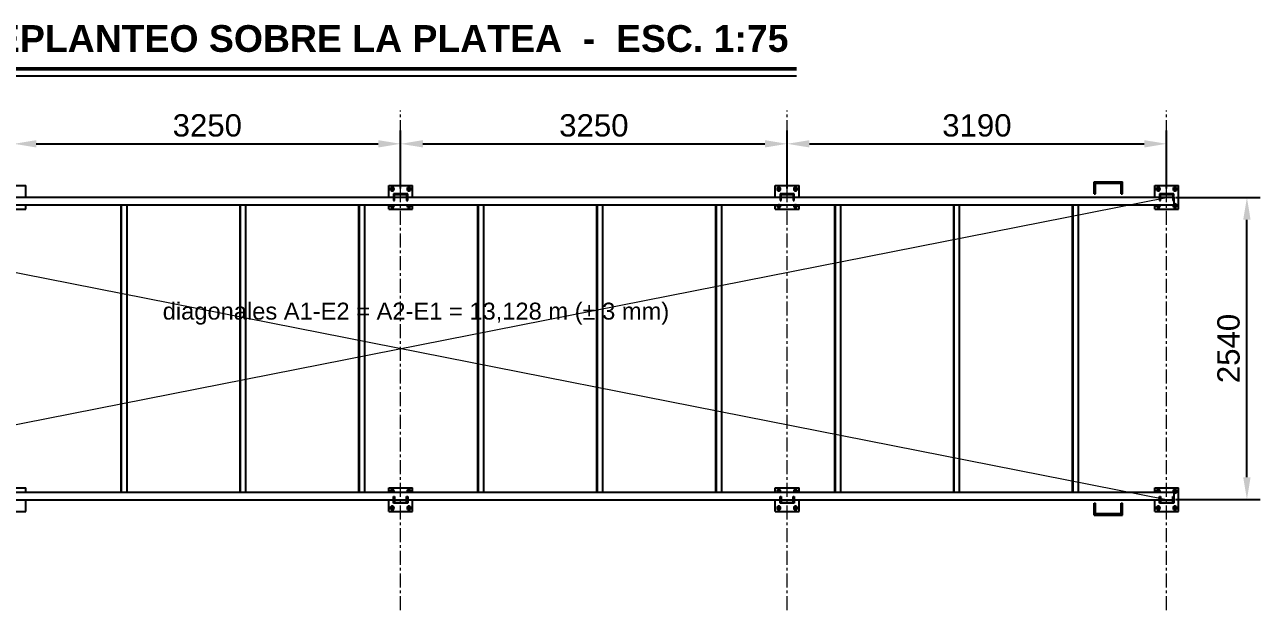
# Model space of a CAD drawing. Header units: millimetres. Extents: x 0 to 420, y 0 to 297.
# Drawn here: x 80.5 to 219, y 138 to 203.6 of the extents above; entities that cross this region are included whole.
import ezdxf
from ezdxf.enums import TextEntityAlignment as Align

# ---------------------------------------------------------------- set-up
doc = ezdxf.new("R2010")
doc.units = ezdxf.units.MM
doc.header["$LTSCALE"] = 0.5
doc.linetypes.add('CENTER', pattern=[5.08, 3.175, -0.635, 0.635, -0.635])
for name, color, linetype, lineweight in [('AUXILIAR', 9, 'CONTINUOUS', 13), ('CONTORNO', 7, 'CONTINUOUS', 50), ('COTAS', 7, 'CONTINUOUS', 25), ('EJES', 1, 'CENTER', 18), ('FINO', 7, 'CONTINUOUS', 25), ('TEXTO', 7, 'CONTINUOUS', 25)]:
    doc.layers.add(name, color=color, linetype=linetype, lineweight=lineweight)
doc.styles.add('NEGRITA', font='arialbd.ttf')
doc.styles.get("Standard").update_dxf_attribs({"font": 'arial.ttf'})
doc.dimstyles.new('IRAM', dxfattribs={"dimtxt": 2.5, "dimasz": 2.5, "dimexe": 1.5, "dimexo": 1, "dimgap": 0.8, "dimtad": 1, "dimdec": 1, "dimtxsty": 'Standard', "dimcen": 2.5, "dimazin": 3, "dimtfac": 1, "dimtmove": 0, "dimatfit": 3})

msp = doc.modelspace()

# ---------------------------------------------------------------- linework, layer by layer
at = {"layer": 'AUXILIAR', "true_color": 0xc81e1e}
for p, q in [((36.8, 150.4), (208.5333, 184.2667)), ((36.8, 184.2667), (208.5333, 150.4))]:
    msp.add_line(p, q, dxfattribs=at)
at = {"layer": 'CONTORNO'}
msp.add_line((36, 198.6667), (167.04, 198.6667), dxfattribs=at)
at = {"layer": 'EJES'}
for p, q in [((122.6667, 138), (122.6667, 194)), ((166, 138), (166, 194)), ((208.5333, 138), (208.5333, 194)), ((26.6667, 184.2667), (218.6667, 184.2667)), ((26.6667, 150.4), (218.6667, 150.4))]:
    msp.add_line(p, q, dxfattribs=at)
at = {"layer": 'FINO'}
for p, q in [((36, 197.8667), (167.04, 197.8667)), ((78, 185.6), (80.6667, 185.6)), ((80.6667, 184.3067), (80.6667, 185.6)), ((121.3333, 184.3067), (121.3333, 185.6)), ((121.3333, 185.6), (124, 185.6)), ((124, 184.3067), (124, 185.6)), ((164.6667, 184.3067), (164.6667, 185.6)), ((164.6667, 185.6), (167.3333, 185.6)), ((167.3333, 184.3067), (167.3333, 185.6)), ((200.4, 185.84), (200.4, 186)), ((200.4, 186), (203.6, 186)), ((200.4, 184.6667), (200.4, 186)), ((200.4, 186), (200.56, 186)), ((200.4, 185.84), (203.6, 185.84)), ((200.56, 184.6667), (200.56, 186)), ((203.44, 184.6667), (203.44, 186)), ((203.44, 186), (203.6, 186)), ((203.6, 185.84), (203.6, 186)), ((203.6, 184.6667), (203.6, 186)), ((207.2, 184.3067), (207.2, 185.6)), ((207.2, 185.6), (209.8667, 185.6)), ((209.8667, 182.9333), (209.8667, 185.6)), ((36, 184.3067), (209.3333, 184.3067)), ((121.5733, 185.04), (121.5733, 185.36)), ((121.5733, 185.36), (121.8933, 185.36)), ((121.5733, 185.04), (121.8933, 185.04)), ((121.8667, 184.6667), (121.8667, 183.9333)), ((123.4667, 184.6667), (121.8667, 184.6667)), ((121.8933, 185.04), (121.8933, 185.36)), ((121.9867, 183.9333), (121.9867, 184.5733)), ((121.9867, 184.5733), (123.3467, 184.5733)), ((123.3467, 184.5733), (123.3467, 183.9333)), ((123.44, 185.04), (123.44, 185.36)), ((123.44, 185.36), (123.76, 185.36)), ((123.44, 185.04), (123.76, 185.04)), ((123.4667, 183.9333), (123.4667, 184.6667)), ((123.76, 185.04), (123.76, 185.36)), ((164.9067, 185.04), (164.9067, 185.36)), ((164.9067, 185.36), (165.2267, 185.36)), ((164.9067, 185.04), (165.2267, 185.04)), ((165.2, 184.6667), (165.2, 183.9333)), ((166.8, 184.6667), (165.2, 184.6667)), ((165.2267, 185.04), (165.2267, 185.36)), ((165.32, 183.9333), (165.32, 184.5733)), ((165.32, 184.5733), (166.68, 184.5733)), ((166.68, 184.5733), (166.68, 183.9333)), ((166.7733, 185.04), (166.7733, 185.36)), ((166.7733, 185.36), (167.0933, 185.36)), ((166.7733, 185.04), (167.0933, 185.04)), ((166.8, 183.9333), (166.8, 184.6667)), ((167.0933, 185.04), (167.0933, 185.36)), ((200.4, 184.6667), (200.56, 184.6667)), ((203.44, 184.6667), (203.6, 184.6667)), ((207.44, 185.04), (207.44, 185.36)), ((207.44, 185.36), (207.76, 185.36)), ((207.44, 185.04), (207.76, 185.04)), ((207.7333, 184.6667), (207.7333, 183.9333)), ((209.3333, 184.6667), (207.7333, 184.6667)), ((207.76, 185.04), (207.76, 185.36)), ((207.8533, 183.9333), (207.8533, 184.5733)), ((207.8533, 184.5733), (209.2133, 184.5733)), ((209.2133, 184.5733), (209.2133, 183.9333)), ((209.3067, 185.04), (209.3067, 185.36)), ((209.3067, 185.36), (209.6267, 185.36)), ((209.3067, 185.04), (209.6267, 185.04)), ((209.3333, 183.9333), (209.3333, 184.6667)), ((209.3333, 184.3067), (209.3333, 183.4267)), ((209.6267, 185.04), (209.6267, 185.36)), ((36, 183.4267), (209.3333, 183.4267)), ((78.6667, 182.9333), (80.6667, 182.9333)), ((80.6667, 182.9333), (80.6667, 183.4267)), ((91.3333, 151.24), (91.3333, 183.4267)), ((91.4, 151.24), (91.4, 183.4267)), ((92, 151.24), (92, 183.4267)), ((104.6667, 151.24), (104.6667, 183.4267)), ((104.7333, 151.24), (104.7333, 183.4267)), ((105.3333, 151.24), (105.3333, 183.4267)), ((118, 151.24), (118, 183.4267)), ((118.0667, 151.24), (118.0667, 183.4267)), ((118.6667, 151.24), (118.6667, 183.4267)), ((121.3333, 182.9333), (121.3333, 183.4267)), ((121.3333, 182.9333), (124, 182.9333)), ((121.5733, 183.1733), (121.5733, 183.4267)), ((121.5733, 183.1733), (121.8933, 183.1733)), ((121.8667, 183.9333), (121.9867, 183.9333)), ((121.8933, 183.1733), (121.8933, 183.4267)), ((123.3467, 183.9333), (123.4667, 183.9333)), ((123.44, 183.1733), (123.44, 183.4267)), ((123.44, 183.1733), (123.76, 183.1733)), ((123.76, 183.1733), (123.76, 183.4267)), ((124, 182.9333), (124, 183.4267)), ((131.3333, 151.24), (131.3333, 183.4267)), ((131.4, 151.24), (131.4, 183.4267)), ((132, 151.24), (132, 183.4267)), ((144.6667, 151.24), (144.6667, 183.4267)), ((144.7333, 151.24), (144.7333, 183.4267)), ((145.3333, 151.24), (145.3333, 183.4267)), ((158, 151.24), (158, 183.4267)), ((158.0667, 151.24), (158.0667, 183.4267)), ((158.6667, 151.24), (158.6667, 183.4267)), ((164.6667, 182.9333), (164.6667, 183.4267)), ((164.6667, 182.9333), (167.3333, 182.9333)), ((164.9067, 183.1733), (164.9067, 183.4267)), ((164.9067, 183.1733), (165.2267, 183.1733)), ((165.2, 183.9333), (165.32, 183.9333)), ((165.2267, 183.1733), (165.2267, 183.4267)), ((166.68, 183.9333), (166.8, 183.9333)), ((166.7733, 183.1733), (166.7733, 183.4267)), ((166.7733, 183.1733), (167.0933, 183.1733)), ((167.0933, 183.1733), (167.0933, 183.4267)), ((167.3333, 182.9333), (167.3333, 183.4267)), ((171.3333, 151.24), (171.3333, 183.4267)), ((171.4, 151.24), (171.4, 183.4267)), ((172, 151.24), (172, 183.4267)), ((184.6667, 151.24), (184.6667, 183.4267)), ((184.7333, 151.24), (184.7333, 183.4267)), ((185.3333, 151.24), (185.3333, 183.4267)), ((198, 151.24), (198, 183.4267)), ((198.0667, 151.24), (198.0667, 183.4267)), ((198.6667, 151.24), (198.6667, 183.4267)), ((207.2, 182.9333), (207.2, 183.4267)), ((207.2, 182.9333), (209.8667, 182.9333)), ((207.44, 183.1733), (207.44, 183.4267)), ((207.44, 183.1733), (207.76, 183.1733)), ((207.7333, 183.9333), (207.8533, 183.9333)), ((207.76, 183.1733), (207.76, 183.4267)), ((209.2133, 183.9333), (209.3333, 183.9333)), ((209.3067, 183.1733), (209.3067, 183.4267)), ((209.3067, 183.1733), (209.6267, 183.1733)), ((209.3333, 183.4933), (209.6267, 183.4933)), ((209.6267, 183.1733), (209.6267, 183.4933)), ((36, 151.24), (209.3333, 151.24)), ((78.6667, 151.7333), (80.6667, 151.7333)), ((80.6667, 151.24), (80.6667, 151.7333)), ((121.3333, 151.24), (121.3333, 151.7333)), ((121.3333, 151.7333), (124, 151.7333)), ((121.5733, 151.24), (121.5733, 151.4933)), ((121.5733, 151.4933), (121.8933, 151.4933)), ((121.8933, 151.24), (121.8933, 151.4933)), ((123.44, 151.24), (123.44, 151.4933)), ((123.44, 151.4933), (123.76, 151.4933)), ((123.76, 151.24), (123.76, 151.4933)), ((124, 151.24), (124, 151.7333)), ((164.6667, 151.24), (164.6667, 151.7333)), ((164.6667, 151.7333), (167.3333, 151.7333)), ((164.9067, 151.24), (164.9067, 151.4933)), ((164.9067, 151.4933), (165.2267, 151.4933)), ((165.2267, 151.24), (165.2267, 151.4933)), ((166.7733, 151.24), (166.7733, 151.4933)), ((166.7733, 151.4933), (167.0933, 151.4933)), ((167.0933, 151.24), (167.0933, 151.4933)), ((167.3333, 151.24), (167.3333, 151.7333)), ((207.2, 151.24), (207.2, 151.7333)), ((207.2, 151.7333), (209.8667, 151.7333)), ((207.44, 151.24), (207.44, 151.4933)), ((207.44, 151.4933), (207.76, 151.4933)), ((207.76, 151.24), (207.76, 151.4933)), ((209.3067, 151.24), (209.3067, 151.4933)), ((209.3067, 151.4933), (209.6267, 151.4933)), ((209.3333, 151.24), (209.3333, 150.36)), ((209.3333, 151.1733), (209.6267, 151.1733)), ((209.6267, 151.1733), (209.6267, 151.4933)), ((209.8667, 149.0667), (209.8667, 151.7333)), ((36, 150.36), (209.3333, 150.36)), ((80.6667, 149.0667), (80.6667, 150.36)), ((121.3333, 149.0667), (121.3333, 150.36)), ((121.5733, 149.3067), (121.5733, 149.6267)), ((121.5733, 149.6267), (121.8933, 149.6267)), ((121.8667, 150), (121.8667, 150.7333)), ((121.8667, 150.7333), (121.9867, 150.7333)), ((123.4667, 150), (121.8667, 150)), ((121.8933, 149.3067), (121.8933, 149.6267)), ((121.9867, 150.7333), (121.9867, 150.0933)), ((121.9867, 150.0933), (123.3467, 150.0933)), ((123.3467, 150.0933), (123.3467, 150.7333)), ((123.3467, 150.7333), (123.4667, 150.7333)), ((123.44, 149.3067), (123.44, 149.6267)), ((123.44, 149.6267), (123.76, 149.6267)), ((123.4667, 150.7333), (123.4667, 150)), ((123.76, 149.3067), (123.76, 149.6267)), ((124, 149.0667), (124, 150.36)), ((164.6667, 149.0667), (164.6667, 150.36)), ((164.9067, 149.3067), (164.9067, 149.6267)), ((164.9067, 149.6267), (165.2267, 149.6267)), ((165.2, 150), (165.2, 150.7333)), ((165.2, 150.7333), (165.32, 150.7333)), ((166.8, 150), (165.2, 150)), ((165.2267, 149.3067), (165.2267, 149.6267)), ((165.32, 150.7333), (165.32, 150.0933)), ((165.32, 150.0933), (166.68, 150.0933)), ((166.68, 150.0933), (166.68, 150.7333)), ((166.68, 150.7333), (166.8, 150.7333)), ((166.7733, 149.3067), (166.7733, 149.6267)), ((166.7733, 149.6267), (167.0933, 149.6267)), ((166.8, 150.7333), (166.8, 150)), ((167.0933, 149.3067), (167.0933, 149.6267)), ((167.3333, 149.0667), (167.3333, 150.36)), ((200.4, 148.6667), (200.4, 150)), ((200.4, 150), (200.56, 150)), ((200.56, 148.6667), (200.56, 150)), ((203.44, 148.6667), (203.44, 150)), ((203.44, 150), (203.6, 150)), ((203.6, 148.6667), (203.6, 150)), ((207.2, 149.0667), (207.2, 150.36)), ((207.44, 149.3067), (207.44, 149.6267)), ((207.44, 149.6267), (207.76, 149.6267)), ((207.7333, 150), (207.7333, 150.7333)), ((207.7333, 150.7333), (207.8533, 150.7333)), ((209.3333, 150), (207.7333, 150)), ((207.76, 149.3067), (207.76, 149.6267)), ((207.8533, 150.7333), (207.8533, 150.0933)), ((207.8533, 150.0933), (209.2133, 150.0933)), ((209.2133, 150.0933), (209.2133, 150.7333)), ((209.2133, 150.7333), (209.3333, 150.7333)), ((209.3067, 149.3067), (209.3067, 149.6267)), ((209.3067, 149.6267), (209.6267, 149.6267)), ((209.3333, 150.7333), (209.3333, 150)), ((209.6267, 149.3067), (209.6267, 149.6267)), ((78, 149.0667), (80.6667, 149.0667)), ((121.3333, 149.0667), (124, 149.0667)), ((121.5733, 149.3067), (121.8933, 149.3067)), ((123.44, 149.3067), (123.76, 149.3067)), ((164.6667, 149.0667), (167.3333, 149.0667)), ((164.9067, 149.3067), (165.2267, 149.3067)), ((166.7733, 149.3067), (167.0933, 149.3067)), ((200.4, 148.6667), (200.4, 148.8267)), ((200.4, 148.8267), (203.6, 148.8267)), ((200.4, 148.6667), (203.6, 148.6667)), ((200.4, 148.6667), (200.56, 148.6667)), ((203.44, 148.6667), (203.6, 148.6667)), ((203.6, 148.6667), (203.6, 148.8267)), ((207.2, 149.0667), (209.8667, 149.0667)), ((207.44, 149.3067), (207.76, 149.3067)), ((209.3067, 149.3067), (209.6267, 149.3067))]:
    msp.add_line(p, q, dxfattribs=at)
for points in [[(121.5733, 185.32), (121.5573, 185.296), (121.5453, 185.2693), (121.5373, 185.2427), (121.5333, 185.2147), (121.5333, 185.1853), (121.5373, 185.1573), (121.5453, 185.1307), (121.5573, 185.104), (121.5733, 185.08)], [(121.8533, 185.36), (121.8293, 185.376), (121.8027, 185.388), (121.776, 185.396), (121.748, 185.4), (121.7187, 185.4), (121.6907, 185.396), (121.664, 185.388), (121.6373, 185.376), (121.6133, 185.36)], [(121.6133, 185.04), (121.6373, 185.024), (121.664, 185.012), (121.6907, 185.004), (121.7187, 185), (121.748, 185), (121.776, 185.004), (121.8027, 185.012), (121.8293, 185.024), (121.8533, 185.04)], [(121.84, 185.2), (121.8387, 185.2147), (121.836, 185.2293), (121.8307, 185.244), (121.824, 185.256), (121.8147, 185.268), (121.8053, 185.2787), (121.7933, 185.288), (121.78, 185.296), (121.7667, 185.3013), (121.752, 185.3053), (121.7373, 185.3067), (121.7227, 185.3067), (121.708, 185.304), (121.6933, 185.2987), (121.68, 185.292), (121.668, 185.284), (121.656, 185.2747), (121.6467, 185.2627), (121.6387, 185.2507), (121.6333, 185.236), (121.6293, 185.2227), (121.6267, 185.208), (121.6267, 185.192), (121.6293, 185.1773), (121.6333, 185.164), (121.6387, 185.1493), (121.6467, 185.1373), (121.656, 185.1253), (121.668, 185.116), (121.68, 185.108), (121.6933, 185.1013), (121.708, 185.096), (121.7227, 185.0933), (121.7373, 185.0933), (121.752, 185.0947), (121.7667, 185.0987), (121.78, 185.104), (121.7933, 185.112), (121.8053, 185.1213), (121.8147, 185.132), (121.824, 185.144), (121.8307, 185.156), (121.836, 185.1707), (121.8387, 185.1853), (121.84, 185.2)], [(121.9333, 185.2), (121.932, 185.2213), (121.9293, 185.2427), (121.9227, 185.2627), (121.9147, 185.2827), (121.9053, 185.3027), (121.8933, 185.32)], [(121.8933, 185.08), (121.9053, 185.0973), (121.9147, 185.1173), (121.9227, 185.1373), (121.9293, 185.1573), (121.932, 185.1787), (121.9333, 185.2)], [(123.44, 185.32), (123.424, 185.296), (123.412, 185.2693), (123.404, 185.2427), (123.4, 185.2147), (123.4, 185.1853), (123.404, 185.1573), (123.412, 185.1307), (123.424, 185.104), (123.44, 185.08)], [(123.72, 185.36), (123.696, 185.376), (123.6693, 185.388), (123.6427, 185.396), (123.6147, 185.4), (123.5853, 185.4), (123.5573, 185.396), (123.5307, 185.388), (123.504, 185.376), (123.48, 185.36)], [(123.48, 185.04), (123.504, 185.024), (123.5307, 185.012), (123.5573, 185.004), (123.5853, 185), (123.6147, 185), (123.6427, 185.004), (123.6693, 185.012), (123.696, 185.024), (123.72, 185.04)], [(123.7067, 185.2), (123.7053, 185.2147), (123.7027, 185.2293), (123.6973, 185.244), (123.6907, 185.256), (123.6813, 185.268), (123.672, 185.2787), (123.66, 185.288), (123.6467, 185.296), (123.6333, 185.3013), (123.6187, 185.3053), (123.604, 185.3067), (123.5893, 185.3067), (123.5747, 185.304), (123.56, 185.2987), (123.5467, 185.292), (123.5347, 185.284), (123.5227, 185.2747), (123.5133, 185.2627), (123.5053, 185.2507), (123.5, 185.236), (123.496, 185.2227), (123.4933, 185.208), (123.4933, 185.192), (123.496, 185.1773), (123.5, 185.164), (123.5053, 185.1493), (123.5133, 185.1373), (123.5227, 185.1253), (123.5347, 185.116), (123.5467, 185.108), (123.56, 185.1013), (123.5747, 185.096), (123.5893, 185.0933), (123.604, 185.0933), (123.6187, 185.0947), (123.6333, 185.0987), (123.6467, 185.104), (123.66, 185.112), (123.672, 185.1213), (123.6813, 185.132), (123.6907, 185.144), (123.6973, 185.156), (123.7027, 185.1707), (123.7053, 185.1853), (123.7067, 185.2)], [(123.8, 185.2), (123.7987, 185.2213), (123.796, 185.2427), (123.7893, 185.2627), (123.7813, 185.2827), (123.772, 185.3027), (123.76, 185.32)], [(123.76, 185.08), (123.772, 185.0973), (123.7813, 185.1173), (123.7893, 185.1373), (123.796, 185.1573), (123.7987, 185.1787), (123.8, 185.2)], [(164.9067, 185.32), (164.8907, 185.296), (164.8787, 185.2693), (164.8707, 185.2427), (164.8667, 185.2147), (164.8667, 185.1853), (164.8707, 185.1573), (164.8787, 185.1307), (164.8907, 185.104), (164.9067, 185.08)], [(165.1867, 185.36), (165.1627, 185.376), (165.136, 185.388), (165.1093, 185.396), (165.0813, 185.4), (165.052, 185.4), (165.024, 185.396), (164.9973, 185.388), (164.9707, 185.376), (164.9467, 185.36)], [(164.9467, 185.04), (164.9707, 185.024), (164.9973, 185.012), (165.024, 185.004), (165.052, 185), (165.0813, 185), (165.1093, 185.004), (165.136, 185.012), (165.1627, 185.024), (165.1867, 185.04)], [(165.1733, 185.2), (165.172, 185.2147), (165.1693, 185.2293), (165.164, 185.244), (165.1573, 185.256), (165.148, 185.268), (165.1387, 185.2787), (165.1267, 185.288), (165.1133, 185.296), (165.1, 185.3013), (165.0853, 185.3053), (165.0707, 185.3067), (165.056, 185.3067), (165.0413, 185.304), (165.0267, 185.2987), (165.0133, 185.292), (165.0013, 185.284), (164.9893, 185.2747), (164.98, 185.2627), (164.972, 185.2507), (164.9667, 185.236), (164.9627, 185.2227), (164.96, 185.208), (164.96, 185.192), (164.9627, 185.1773), (164.9667, 185.164), (164.972, 185.1493), (164.98, 185.1373), (164.9893, 185.1253), (165.0013, 185.116), (165.0133, 185.108), (165.0267, 185.1013), (165.0413, 185.096), (165.056, 185.0933), (165.0707, 185.0933), (165.0853, 185.0947), (165.1, 185.0987), (165.1133, 185.104), (165.1267, 185.112), (165.1387, 185.1213), (165.148, 185.132), (165.1573, 185.144), (165.164, 185.156), (165.1693, 185.1707), (165.172, 185.1853), (165.1733, 185.2)], [(165.2667, 185.2), (165.2653, 185.2213), (165.2627, 185.2427), (165.256, 185.2627), (165.248, 185.2827), (165.2387, 185.3027), (165.2267, 185.32)], [(165.2267, 185.08), (165.2387, 185.0973), (165.248, 185.1173), (165.256, 185.1373), (165.2627, 185.1573), (165.2653, 185.1787), (165.2667, 185.2)], [(166.7733, 185.32), (166.7573, 185.296), (166.7453, 185.2693), (166.7373, 185.2427), (166.7333, 185.2147), (166.7333, 185.1853), (166.7373, 185.1573), (166.7453, 185.1307), (166.7573, 185.104), (166.7733, 185.08)], [(167.0533, 185.36), (167.0293, 185.376), (167.0027, 185.388), (166.976, 185.396), (166.948, 185.4), (166.9187, 185.4), (166.8907, 185.396), (166.864, 185.388), (166.8373, 185.376), (166.8133, 185.36)], [(166.8133, 185.04), (166.8373, 185.024), (166.864, 185.012), (166.8907, 185.004), (166.9187, 185), (166.948, 185), (166.976, 185.004), (167.0027, 185.012), (167.0293, 185.024), (167.0533, 185.04)], [(167.04, 185.2), (167.0387, 185.2147), (167.036, 185.2293), (167.0307, 185.244), (167.024, 185.256), (167.0147, 185.268), (167.0053, 185.2787), (166.9933, 185.288), (166.98, 185.296), (166.9667, 185.3013), (166.952, 185.3053), (166.9373, 185.3067), (166.9227, 185.3067), (166.908, 185.304), (166.8933, 185.2987), (166.88, 185.292), (166.868, 185.284), (166.856, 185.2747), (166.8467, 185.2627), (166.8387, 185.2507), (166.8333, 185.236), (166.8293, 185.2227), (166.8267, 185.208), (166.8267, 185.192), (166.8293, 185.1773), (166.8333, 185.164), (166.8387, 185.1493), (166.8467, 185.1373), (166.856, 185.1253), (166.868, 185.116), (166.88, 185.108), (166.8933, 185.1013), (166.908, 185.096), (166.9227, 185.0933), (166.9373, 185.0933), (166.952, 185.0947), (166.9667, 185.0987), (166.98, 185.104), (166.9933, 185.112), (167.0053, 185.1213), (167.0147, 185.132), (167.024, 185.144), (167.0307, 185.156), (167.036, 185.1707), (167.0387, 185.1853), (167.04, 185.2)], [(167.1333, 185.2), (167.132, 185.2213), (167.1293, 185.2427), (167.1227, 185.2627), (167.1147, 185.2827), (167.1053, 185.3027), (167.0933, 185.32)], [(167.0933, 185.08), (167.1053, 185.0973), (167.1147, 185.1173), (167.1227, 185.1373), (167.1293, 185.1573), (167.132, 185.1787), (167.1333, 185.2)], [(207.44, 185.32), (207.424, 185.296), (207.412, 185.2693), (207.404, 185.2427), (207.4, 185.2147), (207.4, 185.1853), (207.404, 185.1573), (207.412, 185.1307), (207.424, 185.104), (207.44, 185.08)], [(207.72, 185.36), (207.696, 185.376), (207.6693, 185.388), (207.6427, 185.396), (207.6147, 185.4), (207.5853, 185.4), (207.5573, 185.396), (207.5307, 185.388), (207.504, 185.376), (207.48, 185.36)], [(207.48, 185.04), (207.504, 185.024), (207.5307, 185.012), (207.5573, 185.004), (207.5853, 185), (207.6147, 185), (207.6427, 185.004), (207.6693, 185.012), (207.696, 185.024), (207.72, 185.04)], [(207.7067, 185.2), (207.7053, 185.2147), (207.7027, 185.2293), (207.6973, 185.244), (207.6907, 185.256), (207.6813, 185.268), (207.672, 185.2787), (207.66, 185.288), (207.6467, 185.296), (207.6333, 185.3013), (207.6187, 185.3053), (207.604, 185.3067), (207.5893, 185.3067), (207.5747, 185.304), (207.56, 185.2987), (207.5467, 185.292), (207.5347, 185.284), (207.5227, 185.2747), (207.5133, 185.2627), (207.5053, 185.2507), (207.5, 185.236), (207.496, 185.2227), (207.4933, 185.208), (207.4933, 185.192), (207.496, 185.1773), (207.5, 185.164), (207.5053, 185.1493), (207.5133, 185.1373), (207.5227, 185.1253), (207.5347, 185.116), (207.5467, 185.108), (207.56, 185.1013), (207.5747, 185.096), (207.5893, 185.0933), (207.604, 185.0933), (207.6187, 185.0947), (207.6333, 185.0987), (207.6467, 185.104), (207.66, 185.112), (207.672, 185.1213), (207.6813, 185.132), (207.6907, 185.144), (207.6973, 185.156), (207.7027, 185.1707), (207.7053, 185.1853), (207.7067, 185.2)], [(207.8, 185.2), (207.7987, 185.2213), (207.796, 185.2427), (207.7893, 185.2627), (207.7813, 185.2827), (207.772, 185.3027), (207.76, 185.32)], [(207.76, 185.08), (207.772, 185.0973), (207.7813, 185.1173), (207.7893, 185.1373), (207.796, 185.1573), (207.7987, 185.1787), (207.8, 185.2)], [(209.3067, 185.32), (209.2907, 185.296), (209.2787, 185.2693), (209.2707, 185.2427), (209.2667, 185.2147), (209.2667, 185.1853), (209.2707, 185.1573), (209.2787, 185.1307), (209.2907, 185.104), (209.3067, 185.08)], [(209.5867, 185.36), (209.5627, 185.376), (209.536, 185.388), (209.5093, 185.396), (209.4813, 185.4), (209.452, 185.4), (209.424, 185.396), (209.3973, 185.388), (209.3707, 185.376), (209.3467, 185.36)], [(209.3467, 185.04), (209.3707, 185.024), (209.3973, 185.012), (209.424, 185.004), (209.452, 185), (209.4813, 185), (209.5093, 185.004), (209.536, 185.012), (209.5627, 185.024), (209.5867, 185.04)], [(209.5733, 185.2), (209.572, 185.2147), (209.5693, 185.2293), (209.564, 185.244), (209.5573, 185.256), (209.548, 185.268), (209.5387, 185.2787), (209.5267, 185.288), (209.5133, 185.296), (209.5, 185.3013), (209.4853, 185.3053), (209.4707, 185.3067), (209.456, 185.3067), (209.4413, 185.304), (209.4267, 185.2987), (209.4133, 185.292), (209.4013, 185.284), (209.3893, 185.2747), (209.38, 185.2627), (209.372, 185.2507), (209.3667, 185.236), (209.3627, 185.2227), (209.36, 185.208), (209.36, 185.192), (209.3627, 185.1773), (209.3667, 185.164), (209.372, 185.1493), (209.38, 185.1373), (209.3893, 185.1253), (209.4013, 185.116), (209.4133, 185.108), (209.4267, 185.1013), (209.4413, 185.096), (209.456, 185.0933), (209.4707, 185.0933), (209.4853, 185.0947), (209.5, 185.0987), (209.5133, 185.104), (209.5267, 185.112), (209.5387, 185.1213), (209.548, 185.132), (209.5573, 185.144), (209.564, 185.156), (209.5693, 185.1707), (209.572, 185.1853), (209.5733, 185.2)], [(209.6667, 185.2), (209.6653, 185.2213), (209.6627, 185.2427), (209.656, 185.2627), (209.648, 185.2827), (209.6387, 185.3027), (209.6267, 185.32)], [(209.6267, 185.08), (209.6387, 185.0973), (209.648, 185.1173), (209.656, 185.1373), (209.6627, 185.1573), (209.6653, 185.1787), (209.6667, 185.2)], [(121.556, 183.4267), (121.5453, 183.4013), (121.5373, 183.3733), (121.5333, 183.3453), (121.5333, 183.3173), (121.5387, 183.2893), (121.5467, 183.2627), (121.5587, 183.2373), (121.5733, 183.2133)], [(121.6133, 183.1733), (121.6373, 183.1573), (121.664, 183.1453), (121.6907, 183.1373), (121.7187, 183.1333), (121.748, 183.1333), (121.776, 183.1373), (121.8027, 183.1453), (121.8293, 183.1573), (121.8533, 183.1733)], [(121.6813, 183.4267), (121.6693, 183.4187), (121.6573, 183.4093), (121.648, 183.3973), (121.64, 183.3853), (121.6333, 183.372), (121.6293, 183.3573), (121.6267, 183.3427), (121.6267, 183.3267), (121.6293, 183.312), (121.632, 183.2987), (121.6387, 183.284), (121.6467, 183.272), (121.656, 183.26), (121.6667, 183.2493), (121.6787, 183.2413), (121.692, 183.2347), (121.7067, 183.2307), (121.7213, 183.228), (121.736, 183.2267), (121.7507, 183.228), (121.7653, 183.232), (121.78, 183.2373), (121.792, 183.244), (121.804, 183.2533), (121.8147, 183.264), (121.824, 183.276), (121.8307, 183.2893), (121.836, 183.304), (121.8387, 183.3187), (121.84, 183.3333)], [(121.84, 183.3333), (121.8387, 183.3493), (121.8347, 183.3653), (121.8293, 183.38), (121.8213, 183.3947), (121.8107, 183.4067), (121.7987, 183.4173), (121.7853, 183.4267)], [(121.8933, 183.2133), (121.9053, 183.2307), (121.9147, 183.2507), (121.9227, 183.2707), (121.9293, 183.2907), (121.932, 183.312), (121.9333, 183.3333)], [(121.9333, 183.3333), (121.9333, 183.3493), (121.9307, 183.3653), (121.928, 183.3813), (121.9227, 183.3973), (121.9173, 183.412), (121.9107, 183.4267)], [(123.4227, 183.4267), (123.412, 183.4013), (123.404, 183.3733), (123.4, 183.3453), (123.4, 183.3173), (123.4053, 183.2893), (123.4133, 183.2627), (123.4253, 183.2373), (123.44, 183.2133)], [(123.48, 183.1733), (123.504, 183.1573), (123.5307, 183.1453), (123.5573, 183.1373), (123.5853, 183.1333), (123.6147, 183.1333), (123.6427, 183.1373), (123.6693, 183.1453), (123.696, 183.1573), (123.72, 183.1733)], [(123.548, 183.4267), (123.536, 183.4187), (123.524, 183.4093), (123.5147, 183.3973), (123.5067, 183.3853), (123.5, 183.372), (123.496, 183.3573), (123.4933, 183.3427), (123.4933, 183.3267), (123.496, 183.312), (123.4987, 183.2987), (123.5053, 183.284), (123.5133, 183.272), (123.5227, 183.26), (123.5333, 183.2493), (123.5453, 183.2413), (123.5587, 183.2347), (123.5733, 183.2307), (123.588, 183.228), (123.6027, 183.2267), (123.6173, 183.228), (123.632, 183.232), (123.6467, 183.2373), (123.6587, 183.244), (123.6707, 183.2533), (123.6813, 183.264), (123.6907, 183.276), (123.6973, 183.2893), (123.7027, 183.304), (123.7053, 183.3187), (123.7067, 183.3333)], [(123.7067, 183.3333), (123.7053, 183.3493), (123.7013, 183.3653), (123.696, 183.38), (123.688, 183.3947), (123.6773, 183.4067), (123.6653, 183.4173), (123.652, 183.4267)], [(123.76, 183.2133), (123.772, 183.2307), (123.7813, 183.2507), (123.7893, 183.2707), (123.796, 183.2907), (123.7987, 183.312), (123.8, 183.3333)], [(123.8, 183.3333), (123.8, 183.3493), (123.7973, 183.3653), (123.7947, 183.3813), (123.7893, 183.3973), (123.784, 183.412), (123.7773, 183.4267)], [(164.8893, 183.4267), (164.8787, 183.4013), (164.8707, 183.3733), (164.8667, 183.3453), (164.8667, 183.3173), (164.872, 183.2893), (164.88, 183.2627), (164.892, 183.2373), (164.9067, 183.2133)], [(164.9467, 183.1733), (164.9707, 183.1573), (164.9973, 183.1453), (165.024, 183.1373), (165.052, 183.1333), (165.0813, 183.1333), (165.1093, 183.1373), (165.136, 183.1453), (165.1627, 183.1573), (165.1867, 183.1733)], [(165.0147, 183.4267), (165.0027, 183.4187), (164.9907, 183.4093), (164.9813, 183.3973), (164.9733, 183.3853), (164.9667, 183.372), (164.9627, 183.3573), (164.96, 183.3427), (164.96, 183.3267), (164.9627, 183.312), (164.9653, 183.2987), (164.972, 183.284), (164.98, 183.272), (164.9893, 183.26), (165, 183.2493), (165.012, 183.2413), (165.0253, 183.2347), (165.04, 183.2307), (165.0547, 183.228), (165.0693, 183.2267), (165.084, 183.228), (165.0987, 183.232), (165.1133, 183.2373), (165.1253, 183.244), (165.1373, 183.2533), (165.148, 183.264), (165.1573, 183.276), (165.164, 183.2893), (165.1693, 183.304), (165.172, 183.3187), (165.1733, 183.3333)], [(165.1733, 183.3333), (165.172, 183.3493), (165.168, 183.3653), (165.1627, 183.38), (165.1547, 183.3947), (165.144, 183.4067), (165.132, 183.4173), (165.1187, 183.4267)], [(165.2267, 183.2133), (165.2387, 183.2307), (165.248, 183.2507), (165.256, 183.2707), (165.2627, 183.2907), (165.2653, 183.312), (165.2667, 183.3333)], [(165.2667, 183.3333), (165.2667, 183.3493), (165.264, 183.3653), (165.2613, 183.3813), (165.256, 183.3973), (165.2507, 183.412), (165.244, 183.4267)], [(166.756, 183.4267), (166.7453, 183.4013), (166.7373, 183.3733), (166.7333, 183.3453), (166.7333, 183.3173), (166.7387, 183.2893), (166.7467, 183.2627), (166.7587, 183.2373), (166.7733, 183.2133)], [(166.8133, 183.1733), (166.8373, 183.1573), (166.864, 183.1453), (166.8907, 183.1373), (166.9187, 183.1333), (166.948, 183.1333), (166.976, 183.1373), (167.0027, 183.1453), (167.0293, 183.1573), (167.0533, 183.1733)], [(166.8813, 183.4267), (166.8693, 183.4187), (166.8573, 183.4093), (166.848, 183.3973), (166.84, 183.3853), (166.8333, 183.372), (166.8293, 183.3573), (166.8267, 183.3427), (166.8267, 183.3267), (166.8293, 183.312), (166.832, 183.2987), (166.8387, 183.284), (166.8467, 183.272), (166.856, 183.26), (166.8667, 183.2493), (166.8787, 183.2413), (166.892, 183.2347), (166.9067, 183.2307), (166.9213, 183.228), (166.936, 183.2267), (166.9507, 183.228), (166.9653, 183.232), (166.98, 183.2373), (166.992, 183.244), (167.004, 183.2533), (167.0147, 183.264), (167.024, 183.276), (167.0307, 183.2893), (167.036, 183.304), (167.0387, 183.3187), (167.04, 183.3333)], [(167.04, 183.3333), (167.0387, 183.3493), (167.0347, 183.3653), (167.0293, 183.38), (167.0213, 183.3947), (167.0107, 183.4067), (166.9987, 183.4173), (166.9853, 183.4267)], [(167.0933, 183.2133), (167.1053, 183.2307), (167.1147, 183.2507), (167.1227, 183.2707), (167.1293, 183.2907), (167.132, 183.312), (167.1333, 183.3333)], [(167.1333, 183.3333), (167.1333, 183.3493), (167.1307, 183.3653), (167.128, 183.3813), (167.1227, 183.3973), (167.1173, 183.412), (167.1107, 183.4267)], [(207.4227, 183.4267), (207.412, 183.4013), (207.404, 183.3733), (207.4, 183.3453), (207.4, 183.3173), (207.4053, 183.2893), (207.4133, 183.2627), (207.4253, 183.2373), (207.44, 183.2133)], [(207.48, 183.1733), (207.504, 183.1573), (207.5307, 183.1453), (207.5573, 183.1373), (207.5853, 183.1333), (207.6147, 183.1333), (207.6427, 183.1373), (207.6693, 183.1453), (207.696, 183.1573), (207.72, 183.1733)], [(207.548, 183.4267), (207.536, 183.4187), (207.524, 183.4093), (207.5147, 183.3973), (207.5067, 183.3853), (207.5, 183.372), (207.496, 183.3573), (207.4933, 183.3427), (207.4933, 183.3267), (207.496, 183.312), (207.4987, 183.2987), (207.5053, 183.284), (207.5133, 183.272), (207.5227, 183.26), (207.5333, 183.2493), (207.5453, 183.2413), (207.5587, 183.2347), (207.5733, 183.2307), (207.588, 183.228), (207.6027, 183.2267), (207.6173, 183.228), (207.632, 183.232), (207.6467, 183.2373), (207.6587, 183.244), (207.6707, 183.2533), (207.6813, 183.264), (207.6907, 183.276), (207.6973, 183.2893), (207.7027, 183.304), (207.7053, 183.3187), (207.7067, 183.3333)], [(207.7067, 183.3333), (207.7053, 183.3493), (207.7013, 183.3653), (207.696, 183.38), (207.688, 183.3947), (207.6773, 183.4067), (207.6653, 183.4173), (207.652, 183.4267)], [(207.76, 183.2133), (207.772, 183.2307), (207.7813, 183.2507), (207.7893, 183.2707), (207.796, 183.2907), (207.7987, 183.312), (207.8, 183.3333)], [(207.8, 183.3333), (207.8, 183.3493), (207.7973, 183.3653), (207.7947, 183.3813), (207.7893, 183.3973), (207.784, 183.412), (207.7773, 183.4267)], [(209.2893, 183.4267), (209.2787, 183.4013), (209.2707, 183.3733), (209.2667, 183.3453), (209.2667, 183.3173), (209.272, 183.2893), (209.28, 183.2627), (209.292, 183.2373), (209.3067, 183.2133)], [(209.5867, 183.4933), (209.5627, 183.5093), (209.536, 183.5213), (209.5093, 183.5293), (209.4813, 183.5333), (209.452, 183.5333), (209.424, 183.5293), (209.3973, 183.5213), (209.3707, 183.5093), (209.3467, 183.4933)], [(209.3467, 183.1733), (209.3707, 183.1573), (209.3973, 183.1453), (209.424, 183.1373), (209.452, 183.1333), (209.4813, 183.1333), (209.5093, 183.1373), (209.536, 183.1453), (209.5627, 183.1573), (209.5867, 183.1733)], [(209.5733, 183.3333), (209.572, 183.348), (209.5693, 183.3627), (209.564, 183.3773), (209.5573, 183.3893), (209.548, 183.4013), (209.5387, 183.412), (209.5267, 183.4213), (209.5133, 183.4293), (209.5, 183.4347), (209.4853, 183.4387), (209.4707, 183.44), (209.456, 183.44), (209.4413, 183.4373), (209.4267, 183.432), (209.4133, 183.4253), (209.4013, 183.4173), (209.3893, 183.408), (209.38, 183.396), (209.372, 183.384), (209.3667, 183.3693), (209.3627, 183.356), (209.36, 183.3413), (209.36, 183.3253), (209.3627, 183.3107), (209.3667, 183.2973), (209.372, 183.2827), (209.38, 183.2707), (209.3893, 183.2587), (209.4013, 183.2493), (209.4133, 183.2413), (209.4267, 183.2347), (209.4413, 183.2293), (209.456, 183.2267), (209.4707, 183.2267), (209.4853, 183.228), (209.5, 183.232), (209.5133, 183.2373), (209.5267, 183.2453), (209.5387, 183.2547), (209.548, 183.2653), (209.5573, 183.2773), (209.564, 183.2893), (209.5693, 183.304), (209.572, 183.3187), (209.5733, 183.3333)], [(209.6667, 183.3333), (209.6653, 183.3547), (209.6627, 183.376), (209.656, 183.396), (209.648, 183.416), (209.6387, 183.436), (209.6267, 183.4533)], [(209.6267, 183.2133), (209.6387, 183.2307), (209.648, 183.2507), (209.656, 183.2707), (209.6627, 183.2907), (209.6653, 183.312), (209.6667, 183.3333)], [(121.5733, 151.4533), (121.5587, 151.4293), (121.5467, 151.404), (121.5387, 151.3773), (121.5333, 151.3493), (121.5333, 151.3213), (121.5373, 151.2933), (121.5453, 151.2653), (121.556, 151.24)], [(121.8533, 151.4933), (121.8293, 151.5093), (121.8027, 151.5213), (121.776, 151.5293), (121.748, 151.5333), (121.7187, 151.5333), (121.6907, 151.5293), (121.664, 151.5213), (121.6373, 151.5093), (121.6133, 151.4933)], [(121.84, 151.3333), (121.8387, 151.348), (121.836, 151.3627), (121.8307, 151.3773), (121.824, 151.3907), (121.8147, 151.4027), (121.804, 151.4133), (121.792, 151.4227), (121.78, 151.4293), (121.7653, 151.4347), (121.7507, 151.4387), (121.736, 151.44), (121.7213, 151.4387), (121.7067, 151.436), (121.692, 151.432), (121.6787, 151.4253), (121.6667, 151.4173), (121.656, 151.4067), (121.6467, 151.3947), (121.6387, 151.3827), (121.632, 151.368), (121.6293, 151.3547), (121.6267, 151.34), (121.6267, 151.324), (121.6293, 151.3093), (121.6333, 151.2947), (121.64, 151.2813), (121.648, 151.2693), (121.6573, 151.2573), (121.6693, 151.248), (121.6813, 151.24)], [(121.7853, 151.24), (121.7987, 151.2493), (121.8107, 151.26), (121.8213, 151.272), (121.8293, 151.2867), (121.8347, 151.3013), (121.8387, 151.3173), (121.84, 151.3333)], [(121.9333, 151.3333), (121.932, 151.3547), (121.9293, 151.376), (121.9227, 151.396), (121.9147, 151.416), (121.9053, 151.436), (121.8933, 151.4533)], [(121.9107, 151.24), (121.9173, 151.2547), (121.9227, 151.2693), (121.928, 151.2853), (121.9307, 151.3013), (121.9333, 151.3173), (121.9333, 151.3333)], [(123.44, 151.4533), (123.4253, 151.4293), (123.4133, 151.404), (123.4053, 151.3773), (123.4, 151.3493), (123.4, 151.3213), (123.404, 151.2933), (123.412, 151.2653), (123.4227, 151.24)], [(123.72, 151.4933), (123.696, 151.5093), (123.6693, 151.5213), (123.6427, 151.5293), (123.6147, 151.5333), (123.5853, 151.5333), (123.5573, 151.5293), (123.5307, 151.5213), (123.504, 151.5093), (123.48, 151.4933)], [(123.7067, 151.3333), (123.7053, 151.348), (123.7027, 151.3627), (123.6973, 151.3773), (123.6907, 151.3907), (123.6813, 151.4027), (123.6707, 151.4133), (123.6587, 151.4227), (123.6467, 151.4293), (123.632, 151.4347), (123.6173, 151.4387), (123.6027, 151.44), (123.588, 151.4387), (123.5733, 151.436), (123.5587, 151.432), (123.5453, 151.4253), (123.5333, 151.4173), (123.5227, 151.4067), (123.5133, 151.3947), (123.5053, 151.3827), (123.4987, 151.368), (123.496, 151.3547), (123.4933, 151.34), (123.4933, 151.324), (123.496, 151.3093), (123.5, 151.2947), (123.5067, 151.2813), (123.5147, 151.2693), (123.524, 151.2573), (123.536, 151.248), (123.548, 151.24)], [(123.652, 151.24), (123.6653, 151.2493), (123.6773, 151.26), (123.688, 151.272), (123.696, 151.2867), (123.7013, 151.3013), (123.7053, 151.3173), (123.7067, 151.3333)], [(123.8, 151.3333), (123.7987, 151.3547), (123.796, 151.376), (123.7893, 151.396), (123.7813, 151.416), (123.772, 151.436), (123.76, 151.4533)], [(123.7773, 151.24), (123.784, 151.2547), (123.7893, 151.2693), (123.7947, 151.2853), (123.7973, 151.3013), (123.8, 151.3173), (123.8, 151.3333)], [(164.9067, 151.4533), (164.892, 151.4293), (164.88, 151.404), (164.872, 151.3773), (164.8667, 151.3493), (164.8667, 151.3213), (164.8707, 151.2933), (164.8787, 151.2653), (164.8893, 151.24)], [(165.1867, 151.4933), (165.1627, 151.5093), (165.136, 151.5213), (165.1093, 151.5293), (165.0813, 151.5333), (165.052, 151.5333), (165.024, 151.5293), (164.9973, 151.5213), (164.9707, 151.5093), (164.9467, 151.4933)], [(165.1733, 151.3333), (165.172, 151.348), (165.1693, 151.3627), (165.164, 151.3773), (165.1573, 151.3907), (165.148, 151.4027), (165.1373, 151.4133), (165.1253, 151.4227), (165.1133, 151.4293), (165.0987, 151.4347), (165.084, 151.4387), (165.0693, 151.44), (165.0547, 151.4387), (165.04, 151.436), (165.0253, 151.432), (165.012, 151.4253), (165, 151.4173), (164.9893, 151.4067), (164.98, 151.3947), (164.972, 151.3827), (164.9653, 151.368), (164.9627, 151.3547), (164.96, 151.34), (164.96, 151.324), (164.9627, 151.3093), (164.9667, 151.2947), (164.9733, 151.2813), (164.9813, 151.2693), (164.9907, 151.2573), (165.0027, 151.248), (165.0147, 151.24)], [(165.1187, 151.24), (165.132, 151.2493), (165.144, 151.26), (165.1547, 151.272), (165.1627, 151.2867), (165.168, 151.3013), (165.172, 151.3173), (165.1733, 151.3333)], [(165.2667, 151.3333), (165.2653, 151.3547), (165.2627, 151.376), (165.256, 151.396), (165.248, 151.416), (165.2387, 151.436), (165.2267, 151.4533)], [(165.244, 151.24), (165.2507, 151.2547), (165.256, 151.2693), (165.2613, 151.2853), (165.264, 151.3013), (165.2667, 151.3173), (165.2667, 151.3333)], [(166.7733, 151.4533), (166.7587, 151.4293), (166.7467, 151.404), (166.7387, 151.3773), (166.7333, 151.3493), (166.7333, 151.3213), (166.7373, 151.2933), (166.7453, 151.2653), (166.756, 151.24)], [(167.0533, 151.4933), (167.0293, 151.5093), (167.0027, 151.5213), (166.976, 151.5293), (166.948, 151.5333), (166.9187, 151.5333), (166.8907, 151.5293), (166.864, 151.5213), (166.8373, 151.5093), (166.8133, 151.4933)], [(167.04, 151.3333), (167.0387, 151.348), (167.036, 151.3627), (167.0307, 151.3773), (167.024, 151.3907), (167.0147, 151.4027), (167.004, 151.4133), (166.992, 151.4227), (166.98, 151.4293), (166.9653, 151.4347), (166.9507, 151.4387), (166.936, 151.44), (166.9213, 151.4387), (166.9067, 151.436), (166.892, 151.432), (166.8787, 151.4253), (166.8667, 151.4173), (166.856, 151.4067), (166.8467, 151.3947), (166.8387, 151.3827), (166.832, 151.368), (166.8293, 151.3547), (166.8267, 151.34), (166.8267, 151.324), (166.8293, 151.3093), (166.8333, 151.2947), (166.84, 151.2813), (166.848, 151.2693), (166.8573, 151.2573), (166.8693, 151.248), (166.8813, 151.24)], [(166.9853, 151.24), (166.9987, 151.2493), (167.0107, 151.26), (167.0213, 151.272), (167.0293, 151.2867), (167.0347, 151.3013), (167.0387, 151.3173), (167.04, 151.3333)], [(167.1333, 151.3333), (167.132, 151.3547), (167.1293, 151.376), (167.1227, 151.396), (167.1147, 151.416), (167.1053, 151.436), (167.0933, 151.4533)], [(167.1107, 151.24), (167.1173, 151.2547), (167.1227, 151.2693), (167.128, 151.2853), (167.1307, 151.3013), (167.1333, 151.3173), (167.1333, 151.3333)], [(207.44, 151.4533), (207.4253, 151.4293), (207.4133, 151.404), (207.4053, 151.3773), (207.4, 151.3493), (207.4, 151.3213), (207.404, 151.2933), (207.412, 151.2653), (207.4227, 151.24)], [(207.72, 151.4933), (207.696, 151.5093), (207.6693, 151.5213), (207.6427, 151.5293), (207.6147, 151.5333), (207.5853, 151.5333), (207.5573, 151.5293), (207.5307, 151.5213), (207.504, 151.5093), (207.48, 151.4933)], [(207.7067, 151.3333), (207.7053, 151.348), (207.7027, 151.3627), (207.6973, 151.3773), (207.6907, 151.3907), (207.6813, 151.4027), (207.6707, 151.4133), (207.6587, 151.4227), (207.6467, 151.4293), (207.632, 151.4347), (207.6173, 151.4387), (207.6027, 151.44), (207.588, 151.4387), (207.5733, 151.436), (207.5587, 151.432), (207.5453, 151.4253), (207.5333, 151.4173), (207.5227, 151.4067), (207.5133, 151.3947), (207.5053, 151.3827), (207.4987, 151.368), (207.496, 151.3547), (207.4933, 151.34), (207.4933, 151.324), (207.496, 151.3093), (207.5, 151.2947), (207.5067, 151.2813), (207.5147, 151.2693), (207.524, 151.2573), (207.536, 151.248), (207.548, 151.24)], [(207.652, 151.24), (207.6653, 151.2493), (207.6773, 151.26), (207.688, 151.272), (207.696, 151.2867), (207.7013, 151.3013), (207.7053, 151.3173), (207.7067, 151.3333)], [(207.8, 151.3333), (207.7987, 151.3547), (207.796, 151.376), (207.7893, 151.396), (207.7813, 151.416), (207.772, 151.436), (207.76, 151.4533)], [(207.7773, 151.24), (207.784, 151.2547), (207.7893, 151.2693), (207.7947, 151.2853), (207.7973, 151.3013), (207.8, 151.3173), (207.8, 151.3333)], [(209.3067, 151.4533), (209.292, 151.4293), (209.28, 151.404), (209.272, 151.3773), (209.2667, 151.3493), (209.2667, 151.3213), (209.2707, 151.2933), (209.2787, 151.2653), (209.2893, 151.24)], [(209.5867, 151.4933), (209.5627, 151.5093), (209.536, 151.5213), (209.5093, 151.5293), (209.4813, 151.5333), (209.452, 151.5333), (209.424, 151.5293), (209.3973, 151.5213), (209.3707, 151.5093), (209.3467, 151.4933)], [(209.3467, 151.1733), (209.3707, 151.1573), (209.3973, 151.1453), (209.424, 151.1373), (209.452, 151.1333), (209.4813, 151.1333), (209.5093, 151.1373), (209.536, 151.1453), (209.5627, 151.1573), (209.5867, 151.1733)], [(209.5733, 151.3333), (209.572, 151.348), (209.5693, 151.3627), (209.564, 151.3773), (209.5573, 151.3893), (209.548, 151.4013), (209.5387, 151.412), (209.5267, 151.4213), (209.5133, 151.4293), (209.5, 151.4347), (209.4853, 151.4387), (209.4707, 151.44), (209.456, 151.44), (209.4413, 151.4373), (209.4267, 151.432), (209.4133, 151.4253), (209.4013, 151.4173), (209.3893, 151.408), (209.38, 151.396), (209.372, 151.384), (209.3667, 151.3693), (209.3627, 151.356), (209.36, 151.3413), (209.36, 151.3253), (209.3627, 151.3107), (209.3667, 151.2973), (209.372, 151.2827), (209.38, 151.2707), (209.3893, 151.2587), (209.4013, 151.2493), (209.4133, 151.2413), (209.4267, 151.2347), (209.4413, 151.2293), (209.456, 151.2267), (209.4707, 151.2267), (209.4853, 151.228), (209.5, 151.232), (209.5133, 151.2373), (209.5267, 151.2453), (209.5387, 151.2547), (209.548, 151.2653), (209.5573, 151.2773), (209.564, 151.2893), (209.5693, 151.304), (209.572, 151.3187), (209.5733, 151.3333)], [(209.6667, 151.3333), (209.6653, 151.3547), (209.6627, 151.376), (209.656, 151.396), (209.648, 151.416), (209.6387, 151.436), (209.6267, 151.4533)], [(209.6267, 151.2133), (209.6387, 151.2307), (209.648, 151.2507), (209.656, 151.2707), (209.6627, 151.2907), (209.6653, 151.312), (209.6667, 151.3333)], [(121.5733, 149.5867), (121.5573, 149.5627), (121.5453, 149.536), (121.5373, 149.5093), (121.5333, 149.4813), (121.5333, 149.452), (121.5373, 149.424), (121.5453, 149.3973), (121.5573, 149.3707), (121.5733, 149.3467)], [(121.8533, 149.6267), (121.8293, 149.6427), (121.8027, 149.6547), (121.776, 149.6627), (121.748, 149.6667), (121.7187, 149.6667), (121.6907, 149.6627), (121.664, 149.6547), (121.6373, 149.6427), (121.6133, 149.6267)], [(121.9333, 149.4667), (121.932, 149.488), (121.9293, 149.5093), (121.9227, 149.5293), (121.9147, 149.5493), (121.9053, 149.5693), (121.8933, 149.5867)], [(123.44, 149.5867), (123.424, 149.5627), (123.412, 149.536), (123.404, 149.5093), (123.4, 149.4813), (123.4, 149.452), (123.404, 149.424), (123.412, 149.3973), (123.424, 149.3707), (123.44, 149.3467)], [(123.72, 149.6267), (123.696, 149.6427), (123.6693, 149.6547), (123.6427, 149.6627), (123.6147, 149.6667), (123.5853, 149.6667), (123.5573, 149.6627), (123.5307, 149.6547), (123.504, 149.6427), (123.48, 149.6267)], [(123.8, 149.4667), (123.7987, 149.488), (123.796, 149.5093), (123.7893, 149.5293), (123.7813, 149.5493), (123.772, 149.5693), (123.76, 149.5867)], [(164.9067, 149.5867), (164.8907, 149.5627), (164.8787, 149.536), (164.8707, 149.5093), (164.8667, 149.4813), (164.8667, 149.452), (164.8707, 149.424), (164.8787, 149.3973), (164.8907, 149.3707), (164.9067, 149.3467)], [(165.1867, 149.6267), (165.1627, 149.6427), (165.136, 149.6547), (165.1093, 149.6627), (165.0813, 149.6667), (165.052, 149.6667), (165.024, 149.6627), (164.9973, 149.6547), (164.9707, 149.6427), (164.9467, 149.6267)], [(165.2667, 149.4667), (165.2653, 149.488), (165.2627, 149.5093), (165.256, 149.5293), (165.248, 149.5493), (165.2387, 149.5693), (165.2267, 149.5867)], [(166.7733, 149.5867), (166.7573, 149.5627), (166.7453, 149.536), (166.7373, 149.5093), (166.7333, 149.4813), (166.7333, 149.452), (166.7373, 149.424), (166.7453, 149.3973), (166.7573, 149.3707), (166.7733, 149.3467)], [(167.0533, 149.6267), (167.0293, 149.6427), (167.0027, 149.6547), (166.976, 149.6627), (166.948, 149.6667), (166.9187, 149.6667), (166.8907, 149.6627), (166.864, 149.6547), (166.8373, 149.6427), (166.8133, 149.6267)], [(167.1333, 149.4667), (167.132, 149.488), (167.1293, 149.5093), (167.1227, 149.5293), (167.1147, 149.5493), (167.1053, 149.5693), (167.0933, 149.5867)], [(207.44, 149.5867), (207.424, 149.5627), (207.412, 149.536), (207.404, 149.5093), (207.4, 149.4813), (207.4, 149.452), (207.404, 149.424), (207.412, 149.3973), (207.424, 149.3707), (207.44, 149.3467)], [(207.72, 149.6267), (207.696, 149.6427), (207.6693, 149.6547), (207.6427, 149.6627), (207.6147, 149.6667), (207.5853, 149.6667), (207.5573, 149.6627), (207.5307, 149.6547), (207.504, 149.6427), (207.48, 149.6267)], [(207.8, 149.4667), (207.7987, 149.488), (207.796, 149.5093), (207.7893, 149.5293), (207.7813, 149.5493), (207.772, 149.5693), (207.76, 149.5867)], [(209.3067, 149.5867), (209.2907, 149.5627), (209.2787, 149.536), (209.2707, 149.5093), (209.2667, 149.4813), (209.2667, 149.452), (209.2707, 149.424), (209.2787, 149.3973), (209.2907, 149.3707), (209.3067, 149.3467)], [(209.5867, 149.6267), (209.5627, 149.6427), (209.536, 149.6547), (209.5093, 149.6627), (209.4813, 149.6667), (209.452, 149.6667), (209.424, 149.6627), (209.3973, 149.6547), (209.3707, 149.6427), (209.3467, 149.6267)], [(209.6667, 149.4667), (209.6653, 149.488), (209.6627, 149.5093), (209.656, 149.5293), (209.648, 149.5493), (209.6387, 149.5693), (209.6267, 149.5867)], [(121.6133, 149.3067), (121.6373, 149.2907), (121.664, 149.2787), (121.6907, 149.2707), (121.7187, 149.2667), (121.748, 149.2667), (121.776, 149.2707), (121.8027, 149.2787), (121.8293, 149.2907), (121.8533, 149.3067)], [(121.84, 149.4667), (121.8387, 149.4813), (121.836, 149.496), (121.8307, 149.5107), (121.824, 149.5227), (121.8147, 149.5347), (121.8053, 149.5453), (121.7933, 149.5547), (121.78, 149.5627), (121.7667, 149.568), (121.752, 149.572), (121.7373, 149.5733), (121.7227, 149.5733), (121.708, 149.5707), (121.6933, 149.5653), (121.68, 149.5587), (121.668, 149.5507), (121.656, 149.5413), (121.6467, 149.5293), (121.6387, 149.5173), (121.6333, 149.5027), (121.6293, 149.4893), (121.6267, 149.4747), (121.6267, 149.4587), (121.6293, 149.444), (121.6333, 149.4307), (121.6387, 149.416), (121.6467, 149.404), (121.656, 149.392), (121.668, 149.3827), (121.68, 149.3747), (121.6933, 149.368), (121.708, 149.3627), (121.7227, 149.36), (121.7373, 149.36), (121.752, 149.3613), (121.7667, 149.3653), (121.78, 149.3707), (121.7933, 149.3787), (121.8053, 149.388), (121.8147, 149.3987), (121.824, 149.4107), (121.8307, 149.4227), (121.836, 149.4373), (121.8387, 149.452), (121.84, 149.4667)], [(121.8933, 149.3467), (121.9053, 149.364), (121.9147, 149.384), (121.9227, 149.404), (121.9293, 149.424), (121.932, 149.4453), (121.9333, 149.4667)], [(123.48, 149.3067), (123.504, 149.2907), (123.5307, 149.2787), (123.5573, 149.2707), (123.5853, 149.2667), (123.6147, 149.2667), (123.6427, 149.2707), (123.6693, 149.2787), (123.696, 149.2907), (123.72, 149.3067)], [(123.7067, 149.4667), (123.7053, 149.4813), (123.7027, 149.496), (123.6973, 149.5107), (123.6907, 149.5227), (123.6813, 149.5347), (123.672, 149.5453), (123.66, 149.5547), (123.6467, 149.5627), (123.6333, 149.568), (123.6187, 149.572), (123.604, 149.5733), (123.5893, 149.5733), (123.5747, 149.5707), (123.56, 149.5653), (123.5467, 149.5587), (123.5347, 149.5507), (123.5227, 149.5413), (123.5133, 149.5293), (123.5053, 149.5173), (123.5, 149.5027), (123.496, 149.4893), (123.4933, 149.4747), (123.4933, 149.4587), (123.496, 149.444), (123.5, 149.4307), (123.5053, 149.416), (123.5133, 149.404), (123.5227, 149.392), (123.5347, 149.3827), (123.5467, 149.3747), (123.56, 149.368), (123.5747, 149.3627), (123.5893, 149.36), (123.604, 149.36), (123.6187, 149.3613), (123.6333, 149.3653), (123.6467, 149.3707), (123.66, 149.3787), (123.672, 149.388), (123.6813, 149.3987), (123.6907, 149.4107), (123.6973, 149.4227), (123.7027, 149.4373), (123.7053, 149.452), (123.7067, 149.4667)], [(123.76, 149.3467), (123.772, 149.364), (123.7813, 149.384), (123.7893, 149.404), (123.796, 149.424), (123.7987, 149.4453), (123.8, 149.4667)], [(164.9467, 149.3067), (164.9707, 149.2907), (164.9973, 149.2787), (165.024, 149.2707), (165.052, 149.2667), (165.0813, 149.2667), (165.1093, 149.2707), (165.136, 149.2787), (165.1627, 149.2907), (165.1867, 149.3067)], [(165.1733, 149.4667), (165.172, 149.4813), (165.1693, 149.496), (165.164, 149.5107), (165.1573, 149.5227), (165.148, 149.5347), (165.1387, 149.5453), (165.1267, 149.5547), (165.1133, 149.5627), (165.1, 149.568), (165.0853, 149.572), (165.0707, 149.5733), (165.056, 149.5733), (165.0413, 149.5707), (165.0267, 149.5653), (165.0133, 149.5587), (165.0013, 149.5507), (164.9893, 149.5413), (164.98, 149.5293), (164.972, 149.5173), (164.9667, 149.5027), (164.9627, 149.4893), (164.96, 149.4747), (164.96, 149.4587), (164.9627, 149.444), (164.9667, 149.4307), (164.972, 149.416), (164.98, 149.404), (164.9893, 149.392), (165.0013, 149.3827), (165.0133, 149.3747), (165.0267, 149.368), (165.0413, 149.3627), (165.056, 149.36), (165.0707, 149.36), (165.0853, 149.3613), (165.1, 149.3653), (165.1133, 149.3707), (165.1267, 149.3787), (165.1387, 149.388), (165.148, 149.3987), (165.1573, 149.4107), (165.164, 149.4227), (165.1693, 149.4373), (165.172, 149.452), (165.1733, 149.4667)], [(165.2267, 149.3467), (165.2387, 149.364), (165.248, 149.384), (165.256, 149.404), (165.2627, 149.424), (165.2653, 149.4453), (165.2667, 149.4667)], [(166.8133, 149.3067), (166.8373, 149.2907), (166.864, 149.2787), (166.8907, 149.2707), (166.9187, 149.2667), (166.948, 149.2667), (166.976, 149.2707), (167.0027, 149.2787), (167.0293, 149.2907), (167.0533, 149.3067)], [(167.04, 149.4667), (167.0387, 149.4813), (167.036, 149.496), (167.0307, 149.5107), (167.024, 149.5227), (167.0147, 149.5347), (167.0053, 149.5453), (166.9933, 149.5547), (166.98, 149.5627), (166.9667, 149.568), (166.952, 149.572), (166.9373, 149.5733), (166.9227, 149.5733), (166.908, 149.5707), (166.8933, 149.5653), (166.88, 149.5587), (166.868, 149.5507), (166.856, 149.5413), (166.8467, 149.5293), (166.8387, 149.5173), (166.8333, 149.5027), (166.8293, 149.4893), (166.8267, 149.4747), (166.8267, 149.4587), (166.8293, 149.444), (166.8333, 149.4307), (166.8387, 149.416), (166.8467, 149.404), (166.856, 149.392), (166.868, 149.3827), (166.88, 149.3747), (166.8933, 149.368), (166.908, 149.3627), (166.9227, 149.36), (166.9373, 149.36), (166.952, 149.3613), (166.9667, 149.3653), (166.98, 149.3707), (166.9933, 149.3787), (167.0053, 149.388), (167.0147, 149.3987), (167.024, 149.4107), (167.0307, 149.4227), (167.036, 149.4373), (167.0387, 149.452), (167.04, 149.4667)], [(167.0933, 149.3467), (167.1053, 149.364), (167.1147, 149.384), (167.1227, 149.404), (167.1293, 149.424), (167.132, 149.4453), (167.1333, 149.4667)], [(207.48, 149.3067), (207.504, 149.2907), (207.5307, 149.2787), (207.5573, 149.2707), (207.5853, 149.2667), (207.6147, 149.2667), (207.6427, 149.2707), (207.6693, 149.2787), (207.696, 149.2907), (207.72, 149.3067)], [(207.7067, 149.4667), (207.7053, 149.4813), (207.7027, 149.496), (207.6973, 149.5107), (207.6907, 149.5227), (207.6813, 149.5347), (207.672, 149.5453), (207.66, 149.5547), (207.6467, 149.5627), (207.6333, 149.568), (207.6187, 149.572), (207.604, 149.5733), (207.5893, 149.5733), (207.5747, 149.5707), (207.56, 149.5653), (207.5467, 149.5587), (207.5347, 149.5507), (207.5227, 149.5413), (207.5133, 149.5293), (207.5053, 149.5173), (207.5, 149.5027), (207.496, 149.4893), (207.4933, 149.4747), (207.4933, 149.4587), (207.496, 149.444), (207.5, 149.4307), (207.5053, 149.416), (207.5133, 149.404), (207.5227, 149.392), (207.5347, 149.3827), (207.5467, 149.3747), (207.56, 149.368), (207.5747, 149.3627), (207.5893, 149.36), (207.604, 149.36), (207.6187, 149.3613), (207.6333, 149.3653), (207.6467, 149.3707), (207.66, 149.3787), (207.672, 149.388), (207.6813, 149.3987), (207.6907, 149.4107), (207.6973, 149.4227), (207.7027, 149.4373), (207.7053, 149.452), (207.7067, 149.4667)], [(207.76, 149.3467), (207.772, 149.364), (207.7813, 149.384), (207.7893, 149.404), (207.796, 149.424), (207.7987, 149.4453), (207.8, 149.4667)], [(209.3467, 149.3067), (209.3707, 149.2907), (209.3973, 149.2787), (209.424, 149.2707), (209.452, 149.2667), (209.4813, 149.2667), (209.5093, 149.2707), (209.536, 149.2787), (209.5627, 149.2907), (209.5867, 149.3067)], [(209.5733, 149.4667), (209.572, 149.4813), (209.5693, 149.496), (209.564, 149.5107), (209.5573, 149.5227), (209.548, 149.5347), (209.5387, 149.5453), (209.5267, 149.5547), (209.5133, 149.5627), (209.5, 149.568), (209.4853, 149.572), (209.4707, 149.5733), (209.456, 149.5733), (209.4413, 149.5707), (209.4267, 149.5653), (209.4133, 149.5587), (209.4013, 149.5507), (209.3893, 149.5413), (209.38, 149.5293), (209.372, 149.5173), (209.3667, 149.5027), (209.3627, 149.4893), (209.36, 149.4747), (209.36, 149.4587), (209.3627, 149.444), (209.3667, 149.4307), (209.372, 149.416), (209.38, 149.404), (209.3893, 149.392), (209.4013, 149.3827), (209.4133, 149.3747), (209.4267, 149.368), (209.4413, 149.3627), (209.456, 149.36), (209.4707, 149.36), (209.4853, 149.3613), (209.5, 149.3653), (209.5133, 149.3707), (209.5267, 149.3787), (209.5387, 149.388), (209.548, 149.3987), (209.5573, 149.4107), (209.564, 149.4227), (209.5693, 149.4373), (209.572, 149.452), (209.5733, 149.4667)], [(209.6267, 149.3467), (209.6387, 149.364), (209.648, 149.384), (209.656, 149.404), (209.6627, 149.424), (209.6653, 149.4453), (209.6667, 149.4667)]]:
    msp.add_lwpolyline(points, dxfattribs=at)

# ---------------------------------------------------------------- texts
at = {"layer": 'TEXTO', "style": 'NEGRITA'}
msp.add_text('B - PLANTILLA DE REPLANTEO SOBRE LA PLATEA  -  ESC. 1:75', height=3, dxfattribs=at).set_placement((36, 199.6667), align=Align.BOTTOM_LEFT)
at = {"layer": 'TEXTO'}
msp.add_text('diagonales A1-E2 = A2-E1 = 13,128 m (± 3 mm)', height=1.9, dxfattribs=at).set_placement((96, 170), align=Align.BOTTOM_LEFT)

# ---------------------------------------------------------------- dimensions: what is measured, and where the dimension line sits
at = {"layer": 'COTAS'}
for base, p1, p2 in [((79.3333, 190.2667), (79.3333, 184.2667), (122.6667, 184.2667)), ((122.6667, 190.2667), (122.6667, 184.2667), (166, 184.2667)), ((166, 190.2667), (166, 184.2667), (208.5333, 184.2667))]:
    msp.add_linear_dim(base=base, p1=p1, p2=p2, dimstyle='IRAM', override={"dimlfac": 75}, dxfattribs=at).render()
msp.add_linear_dim(base=(217.5333, 150.4), p1=(208.5333, 150.4), p2=(208.5333, 184.2667), angle=90, dimstyle='IRAM', override={"dimlfac": 75}, dxfattribs=at).render()

doc.saveas('drawing.dxf')
